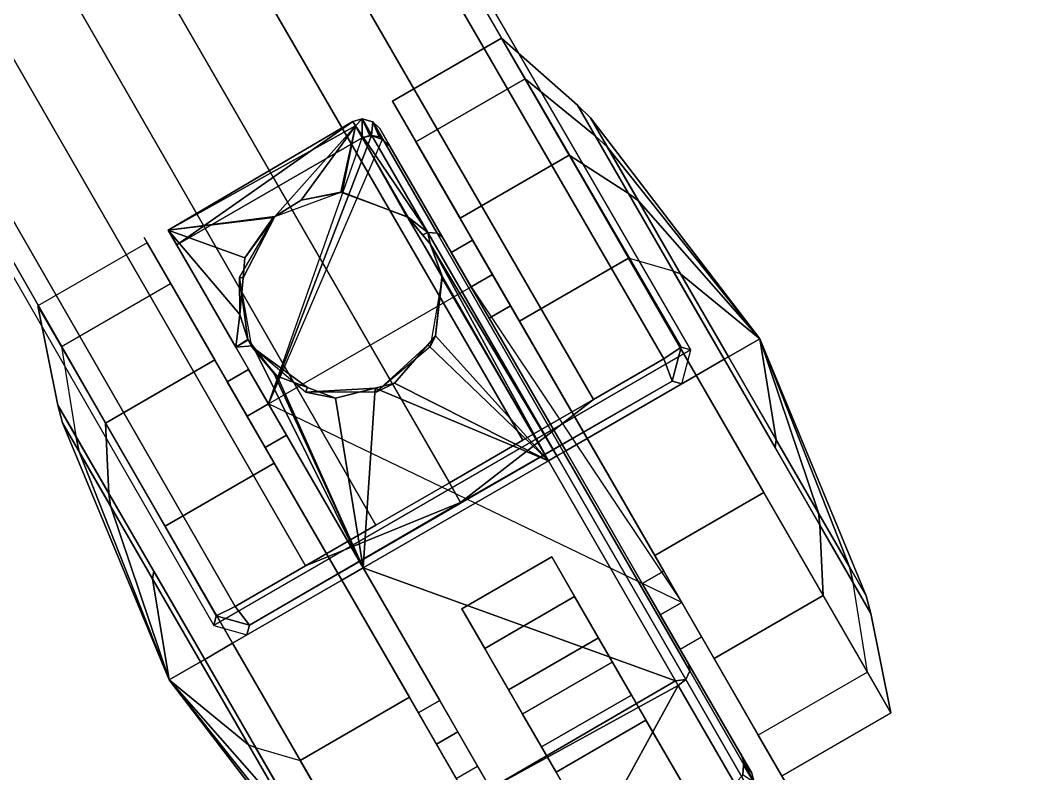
# Model space of a CAD drawing. Header units: inches. Extents: x 2605 to 2965, y 1528 to 1642.
# Drawn here: x 2723.678 to 2726.717, y 1574.193 to 1576.48 of the extents above; entities that cross this region are included whole.
import ezdxf

# ---------------------------------------------------------------- set-up
doc = ezdxf.new("R2010")
doc.units = ezdxf.units.IN
doc.layers.add('table leg', color=7, linetype='Continuous')
doc.layers.add('table top', color=7, linetype='Continuous')

msp = doc.modelspace()

# ---------------------------------------------------------------- linework, layer by layer
at = {"layer": 'table leg'}
for points, invisible_edges in [([(2721.2637, 1583.157, -5.0602), (2722.7175, 1580.5947, -4.4267), (2725.6848, 1575.4871, -4.8835), (2725.7147, 1575.4791, -5.5092)], 1), ([(2724.2661, 1574.6428, -5.5092), (2724.2741, 1574.6727, -4.8835), (2721.3345, 1579.7962, -4.4267), (2719.8424, 1582.3364, -5.0602)], 4), ([(2724.8087, 1576.2339, -6.664), (2724.8087, 1576.2339, -6.664), (2725.1671, 1575.6131, -6.349), (2725.0139, 1575.8785, -5.9531)], 6), ([(2725.1671, 1575.6131, -6.349), (2725.1671, 1575.6131, -6.349), (2724.8087, 1576.2339, -6.664), (2725.052, 1575.8124, -6.7899)], 6), ([(2724.8799, 1576.1104, -7.4724), (2724.8799, 1576.1104, -7.4724), (2725.052, 1575.8124, -6.7899), (2724.8087, 1576.2339, -6.664)], 6), ([(2724.7701, 1576.1507, -6.7144), (2724.7701, 1576.1507, -6.7144), (2725.0474, 1575.6704, -7.2724), (2724.8008, 1576.0974, -7.2724)], 2), ([(2725.0474, 1575.6704, -7.2724), (2725.0474, 1575.6704, -7.2724), (2724.7701, 1576.1507, -6.7144), (2724.987, 1575.7749, -6.7899)], 6), ([(2724.9605, 1575.8209, -6.0122), (2724.9605, 1575.8209, -6.0122), (2724.987, 1575.7749, -6.7899), (2724.7701, 1576.1507, -6.7144)], 6), ([(2724.7169, 1576.1227, -7.2724), (2724.7169, 1576.1227, -7.2724), (2724.4325, 1575.3154, -7.2724), (2724.154, 1575.7977, -7.2724)], 2), ([(2724.8008, 1576.0974, -7.2724), (2724.8008, 1576.0974, -7.2724), (2724.4325, 1575.3154, -7.2724), (2724.7774, 1576.1179, -7.2724)], 6), ([(2724.7399, 1576.1301, -7.2724), (2724.7399, 1576.1301, -7.2724), (2724.7455, 1576.1293, -7.2724), (2724.7169, 1576.1227, -7.2724)], 4), ([(2724.7774, 1576.1179, -7.2724), (2724.7774, 1576.1179, -7.2724), (2724.7455, 1576.1293, -7.2724), (2724.7682, 1576.126, -7.2724)], 2), ([(2725.052, 1575.8124, -6.7899), (2725.052, 1575.8124, -6.7899), (2724.8799, 1576.1104, -7.4724), (2725.1123, 1575.7079, -7.2724)], 6), ([(2725.1943, 1575.5659, -8), (2725.1943, 1575.5659, -8), (2725.1123, 1575.7079, -7.2724), (2724.8799, 1576.1104, -7.4724)], 6), ([(2724.4325, 1575.3154, -7.2724), (2724.4325, 1575.3154, -7.2724), (2724.8008, 1576.0974, -7.2724), (2725.0474, 1575.6704, -7.2724)], 11), ([(2725.0139, 1575.8785, -5.9531), (2725.0139, 1575.8785, -5.9531), (2725.3995, 1575.2104, -6.1724), (2725.3995, 1575.2104, -5.6724)], 6), ([(2725.3995, 1575.2104, -6.1724), (2725.3995, 1575.2104, -6.1724), (2725.0139, 1575.8785, -5.9531), (2725.1671, 1575.6131, -6.349)], 6), ([(2724.1283, 1575.8423, -6.6697), (2724.1283, 1575.8423, -6.6697), (2724.4873, 1575.2206, -6.349), (2724.3329, 1575.4879, -5.955)], 6), ([(2724.4873, 1575.2206, -6.349), (2724.4873, 1575.2206, -6.349), (2724.1283, 1575.8423, -6.6697), (2724.3721, 1575.4199, -6.7899)], 6), ([(2724.154, 1575.7977, -7.2724), (2724.154, 1575.7977, -7.2724), (2724.3721, 1575.4199, -6.7899), (2724.1283, 1575.8423, -6.6697)], 6), ([(2723.7328, 1575.6127, -6.664), (2723.7328, 1575.6127, -6.664), (2724.0549, 1575.8198, -6.8724), (2723.8041, 1575.4893, -7.4724)], 6), ([(2723.7328, 1575.6127, -6.664), (2723.7328, 1575.6127, -6.664), (2724.0641, 1575.804, -6.664), (2724.0549, 1575.8198, -6.8724)], 11), ([(2724.1353, 1575.6806, -7.4724), (2724.1353, 1575.6806, -7.4724), (2723.8041, 1575.4893, -7.4724), (2724.0549, 1575.8198, -6.8724)], 6), ([(2724.0549, 1575.8198, -6.8724), (2724.0549, 1575.8198, -6.8724), (2724.0641, 1575.804, -6.664), (2724.3074, 1575.3825, -6.7899)], 13), ([(2724.3677, 1575.278, -7.2724), (2724.3677, 1575.278, -7.2724), (2724.0549, 1575.8198, -6.8724), (2724.3074, 1575.3825, -6.7899)], 6), ([(2724.0549, 1575.8198, -6.8724), (2724.0549, 1575.8198, -6.8724), (2724.3677, 1575.278, -7.2724), (2724.1353, 1575.6806, -7.4724)], 6), ([(2724.2693, 1575.4486, -5.9531), (2724.2693, 1575.4486, -5.9531), (2724.3074, 1575.3825, -6.7899), (2724.0641, 1575.804, -6.664)], 6), ([(2724.3721, 1575.4199, -6.7899), (2724.3721, 1575.4199, -6.7899), (2724.154, 1575.7977, -7.2724), (2724.4325, 1575.3154, -7.2724)], 2), ([(2724.987, 1575.7749, -6.7899), (2724.987, 1575.7749, -6.7899), (2724.9605, 1575.8209, -6.0122), (2725.1021, 1575.5756, -6.349)], 6), ([(2725.3346, 1575.1729, -5.7324), (2725.3346, 1575.1729, -5.7324), (2725.1021, 1575.5756, -6.349), (2724.9605, 1575.8209, -6.0122)], 6), ([(2725.8157, 1575.4507, -7.7765), (2725.8157, 1575.4507, -7.7765), (2725.5256, 1575.7571, -8), (2725.6611, 1575.7185, -7.722)], 6), ([(2725.5256, 1575.7571, -8), (2725.5256, 1575.7571, -8), (2725.8157, 1575.4507, -7.7765), (2725.936, 1575.0463, -8)], 6), ([(2725.6868, 1574.713, -7.2724), (2725.6868, 1574.713, -7.2724), (2725.0474, 1575.6704, -7.2724), (2725.1123, 1575.7079, -7.2724)], 2), ([(2725.1123, 1575.7079, -7.2724), (2725.1123, 1575.7079, -7.2724), (2725.1943, 1575.5659, -8), (2725.6868, 1574.713, -7.2724)], 6), ([(2724.3677, 1575.278, -7.2724), (2724.3677, 1575.278, -7.2724), (2724.4497, 1575.136, -8), (2724.1353, 1575.6806, -7.4724)], 11), ([(2725.1021, 1575.5756, -6.349), (2725.1021, 1575.5756, -6.349), (2725.3346, 1575.1729, -5.7324), (2725.3346, 1575.1729, -6.1724)], 6), ([(2725.6047, 1574.855, -8), (2725.6047, 1574.855, -8), (2725.6868, 1574.713, -7.2724), (2725.1943, 1575.5659, -8)], 6), ([(2724.1185, 1574.9447, -8), (2724.1185, 1574.9447, -8), (2723.8472, 1575.2184, -7.3244), (2723.8041, 1575.4893, -7.4724)], 6), ([(2724.3329, 1575.4879, -5.955), (2724.3329, 1575.4879, -5.955), (2724.7197, 1574.8179, -6.1724), (2724.7197, 1574.8179, -5.6724)], 6), ([(2724.7197, 1574.8179, -6.1724), (2724.7197, 1574.8179, -6.1724), (2724.3329, 1575.4879, -5.955), (2724.4873, 1575.2206, -6.349)], 6), ([(2724.3074, 1575.3825, -6.7899), (2724.3074, 1575.3825, -6.7899), (2724.2693, 1575.4486, -5.9531), (2724.4225, 1575.1832, -6.349)], 6), ([(2724.6549, 1574.7806, -5.6724), (2724.6549, 1574.7806, -5.6724), (2724.4225, 1575.1832, -6.349), (2724.2693, 1575.4486, -5.9531)], 6), ([(2725.9703, 1575.1829, -7.722), (2725.9703, 1575.1829, -7.722), (2725.936, 1575.0463, -8), (2725.8157, 1575.4507, -7.7765)], 6), ([(2724.4325, 1575.3154, -7.2724), (2724.4325, 1575.3154, -7.2724), (2725.0194, 1574.6938, -7.2724), (2724.3675, 1575.2779, -7.2724)], 6), ([(2725.6218, 1574.6755, -7.2724), (2725.6218, 1574.6755, -7.2724), (2724.4325, 1575.3154, -7.2724), (2725.6868, 1574.713, -7.2724)], 6), ([(2725.0194, 1574.6938, -7.2724), (2725.0194, 1574.6938, -7.2724), (2724.4325, 1575.3154, -7.2724), (2725.2922, 1574.8513, -7.2724)], 6), ([(2725.0194, 1574.6938, -7.2724), (2725.0194, 1574.6938, -7.2724), (2724.942, 1574.283, -7.2724), (2724.3675, 1575.2779, -7.2724)], 11), ([(2724.9422, 1574.2831, -7.2724), (2724.9422, 1574.2831, -7.2724), (2724.8601, 1574.4251, -8), (2724.3677, 1575.278, -7.2724)], 6), ([(2724.4497, 1575.136, -8), (2724.4497, 1575.136, -8), (2724.3677, 1575.278, -7.2724), (2724.8601, 1574.4251, -8)], 6), ([(2724.1185, 1574.9447, -8), (2724.1185, 1574.9447, -8), (2724.0841, 1574.8081, -7.722), (2723.8472, 1575.2184, -7.3244)], 11), ([(2725.3995, 1575.2104, -5.6724), (2725.3995, 1575.2104, -5.6724), (2725.632, 1574.8078, -6.349), (2725.7852, 1574.5424, -5.9531)], 6), ([(2725.632, 1574.8078, -6.349), (2725.632, 1574.8078, -6.349), (2725.3995, 1575.2104, -5.6724), (2725.3995, 1575.2104, -6.1724)], 6), ([(2724.4225, 1575.1832, -6.349), (2724.4225, 1575.1832, -6.349), (2724.6549, 1574.7806, -5.6724), (2724.6549, 1574.7806, -6.1724)], 6), ([(2725.7087, 1574.525, -6.0122), (2725.7087, 1574.525, -6.0122), (2725.3346, 1575.1729, -6.1724), (2725.3346, 1575.1729, -5.7324)], 6), ([(2725.3346, 1575.1729, -6.1724), (2725.3346, 1575.1729, -6.1724), (2725.7087, 1574.525, -6.0122), (2725.567, 1574.7703, -6.349)], 6), ([(2725.936, 1575.0463, -8), (2725.936, 1575.0463, -8), (2725.9703, 1575.1829, -7.722), (2726.2072, 1574.7726, -7.3244)], 11), ([(2725.936, 1575.0463, -8), (2725.936, 1575.0463, -8), (2726.2072, 1574.7726, -7.3244), (2726.2504, 1574.5017, -7.4724)], 6), ([(2724.0841, 1574.8081, -7.722), (2724.0841, 1574.8081, -7.722), (2724.1185, 1574.9447, -8), (2724.2388, 1574.5403, -7.7765)], 6), ([(2724.5289, 1574.2339, -8), (2724.5289, 1574.2339, -8), (2724.2388, 1574.5403, -7.7765), (2724.1185, 1574.9447, -8)], 6), ([(2725.6868, 1574.713, -7.2724), (2725.6868, 1574.713, -7.2724), (2725.6047, 1574.855, -8), (2725.9192, 1574.3104, -7.4724)], 11), ([(2725.2922, 1574.8513, -7.2724), (2725.2922, 1574.8513, -7.2724), (2725.4766, 1574.5319, -7.4951), (2725.3617, 1574.731, -7.6621)], 6), ([(2725.4766, 1574.5319, -7.4951), (2725.4766, 1574.5319, -7.4951), (2725.2922, 1574.8513, -7.2724), (2725.4342, 1574.6054, -7.2724)], 2), ([(2725.2922, 1574.8513, -7.2724), (2725.2922, 1574.8513, -7.2724), (2725.8683, 1574.2484, -7.2724), (2725.4342, 1574.6054, -7.2724)], 6), ([(2725.8683, 1574.2484, -7.2724), (2725.8683, 1574.2484, -7.2724), (2725.2922, 1574.8513, -7.2724), (2725.6218, 1574.6755, -7.2724)], 6), ([(2724.7197, 1574.8179, -5.6724), (2724.7197, 1574.8179, -5.6724), (2724.9522, 1574.4153, -6.349), (2725.1065, 1574.148, -5.955)], 6), ([(2724.9522, 1574.4153, -6.349), (2724.9522, 1574.4153, -6.349), (2724.7197, 1574.8179, -5.6724), (2724.7197, 1574.8179, -6.1724)], 6), ([(2725.7471, 1574.6085, -6.7899), (2725.7471, 1574.6085, -6.7899), (2725.7852, 1574.5424, -5.9531), (2725.632, 1574.8078, -6.349)], 6), ([(2725.0406, 1574.1125, -5.9531), (2725.0406, 1574.1125, -5.9531), (2724.6549, 1574.7806, -6.1724), (2724.6549, 1574.7806, -5.6724)], 6), ([(2724.6549, 1574.7806, -6.1724), (2724.6549, 1574.7806, -6.1724), (2725.0406, 1574.1125, -5.9531), (2724.8874, 1574.3779, -6.349)], 6), ([(2725.8991, 1574.1952, -6.7144), (2725.8991, 1574.1952, -6.7144), (2725.567, 1574.7703, -6.349), (2725.7087, 1574.525, -6.0122)], 6), ([(2725.567, 1574.7703, -6.349), (2725.567, 1574.7703, -6.349), (2725.8991, 1574.1952, -6.7144), (2725.6821, 1574.571, -6.7899)], 6), ([(2725.3617, 1574.731, -7.6621), (2725.3617, 1574.731, -7.6621), (2725.5783, 1574.3558, -7.6195), (2725.5343, 1574.432, -7.8901)], 6), ([(2725.5783, 1574.3558, -7.6195), (2725.5783, 1574.3558, -7.6195), (2725.3617, 1574.731, -7.6621), (2725.4766, 1574.5319, -7.4951)], 6), ([(2725.6821, 1574.571, -6.7899), (2725.6821, 1574.571, -6.7899), (2725.6218, 1574.6755, -7.2724), (2725.6868, 1574.713, -7.2724)], 9), ([(2725.7471, 1574.6085, -6.7899), (2725.7471, 1574.6085, -6.7899), (2725.6821, 1574.571, -6.7899), (2725.6868, 1574.713, -7.2724)], 6), ([(2725.6868, 1574.713, -7.2724), (2725.6868, 1574.713, -7.2724), (2725.9995, 1574.1712, -6.8724), (2725.7471, 1574.6085, -6.7899)], 6), ([(2725.9995, 1574.1712, -6.8724), (2725.9995, 1574.1712, -6.8724), (2725.6868, 1574.713, -7.2724), (2725.9192, 1574.3104, -7.4724)], 6), ([(2724.942, 1574.283, -7.2724), (2724.942, 1574.283, -7.2724), (2725.0194, 1574.6938, -7.2724), (2725.0069, 1574.3205, -7.2724)], 6), ([(2725.1614, 1574.4479, -7.2724), (2725.1614, 1574.4479, -7.2724), (2725.0069, 1574.3205, -7.2724), (2725.0194, 1574.6938, -7.2724)], 6), ([(2725.0889, 1574.5735, -7.6621), (2725.0889, 1574.5735, -7.6621), (2725.1614, 1574.4479, -7.2724), (2725.0194, 1574.6938, -7.2724)], 2), ([(2725.6821, 1574.571, -6.7899), (2725.6821, 1574.571, -6.7899), (2725.8683, 1574.2484, -7.2724), (2725.6218, 1574.6755, -7.2724)], 2), ([(2725.4766, 1574.5319, -7.4951), (2725.4766, 1574.5319, -7.4951), (2725.4342, 1574.6054, -7.2724), (2725.1614, 1574.4479, -7.2724)], 9), ([(2725.4342, 1574.6054, -7.2724), (2725.4342, 1574.6054, -7.2724), (2725.8758, 1574.2296, -7.2724), (2725.1614, 1574.4479, -7.2724)], 6), ([(2725.8758, 1574.2296, -7.2724), (2725.8758, 1574.2296, -7.2724), (2725.4342, 1574.6054, -7.2724), (2725.8683, 1574.2484, -7.2724)], 6), ([(2725.9995, 1574.1712, -6.8724), (2725.9995, 1574.1712, -6.8724), (2725.9904, 1574.187, -6.664), (2725.7471, 1574.6085, -6.7899)], 13), ([(2725.7852, 1574.5424, -5.9531), (2725.7852, 1574.5424, -5.9531), (2725.7471, 1574.6085, -6.7899), (2725.9904, 1574.187, -6.664)], 6), ([(2725.1614, 1574.4479, -7.2724), (2725.1614, 1574.4479, -7.2724), (2725.0889, 1574.5735, -7.6621), (2725.2038, 1574.3744, -7.4951)], 6), ([(2725.2615, 1574.2745, -7.8901), (2725.2615, 1574.2745, -7.8901), (2725.2038, 1574.3744, -7.4951), (2725.0889, 1574.5735, -7.6621)], 6), ([(2725.8683, 1574.2484, -7.2724), (2725.8683, 1574.2484, -7.2724), (2725.6821, 1574.571, -6.7899), (2725.8991, 1574.1952, -6.7144)], 6), ([(2724.2388, 1574.5403, -7.7765), (2724.2388, 1574.5403, -7.7765), (2724.5289, 1574.2339, -8), (2724.3934, 1574.2725, -7.722)], 6), ([(2725.2038, 1574.3744, -7.4951), (2725.2038, 1574.3744, -7.4951), (2725.4766, 1574.5319, -7.4951), (2725.1614, 1574.4479, -7.2724)], 6), ([(2725.9192, 1574.3104, -7.4724), (2725.9192, 1574.3104, -7.4724), (2726.2504, 1574.5017, -7.4724), (2725.9995, 1574.1712, -6.8724)], 6), ([(2726.3217, 1574.3783, -6.664), (2726.3217, 1574.3783, -6.664), (2725.9995, 1574.1712, -6.8724), (2726.2504, 1574.5017, -7.4724)], 6), ([(2725.1614, 1574.4479, -7.2724), (2725.1614, 1574.4479, -7.2724), (2725.2854, 1573.8381, -7.2724), (2725.0069, 1574.3205, -7.2724)], 11), ([(2725.8748, 1574.2188, -7.2724), (2725.8748, 1574.2188, -7.2724), (2725.1614, 1574.4479, -7.2724), (2725.8758, 1574.2296, -7.2724)], 6), ([(2725.8681, 1574.1853, -7.2724), (2725.8681, 1574.1853, -7.2724), (2725.8483, 1574.1631, -7.2724), (2725.1614, 1574.4479, -7.2724)], 13), ([(2725.2854, 1573.8381, -7.2724), (2725.2854, 1573.8381, -7.2724), (2725.1614, 1574.4479, -7.2724), (2725.8483, 1574.1631, -7.2724)], 6), ([(2725.5343, 1574.432, -7.8901), (2725.5343, 1574.432, -7.8901), (2725.6968, 1574.1506, -7.5935), (2725.7408, 1574.0744, -7.8647)], 6), ([(2725.6968, 1574.1506, -7.5935), (2725.6968, 1574.1506, -7.5935), (2725.5343, 1574.432, -7.8901), (2725.5783, 1574.3558, -7.6195)], 6), ([(2724.8601, 1574.4251, -8), (2724.8601, 1574.4251, -8), (2724.9422, 1574.2831, -7.2724), (2725.1746, 1573.8806, -7.4724)], 6), ([(2725.0673, 1574.216, -6.7899), (2725.0673, 1574.216, -6.7899), (2725.1065, 1574.148, -5.955), (2724.9522, 1574.4153, -6.349)], 6), ([(2725.2458, 1573.7571, -6.664), (2725.2458, 1573.7571, -6.664), (2724.8874, 1574.3779, -6.349), (2725.0406, 1574.1125, -5.9531)], 6), ([(2724.8874, 1574.3779, -6.349), (2724.8874, 1574.3779, -6.349), (2725.2458, 1573.7571, -6.664), (2725.0025, 1574.1786, -6.7899)], 6), ([(2725.2038, 1574.3744, -7.4951), (2725.2038, 1574.3744, -7.4951), (2725.2615, 1574.2745, -7.8901), (2725.3055, 1574.1983, -7.6195)], 6), ([(2726.3217, 1574.3783, -6.664), (2726.3217, 1574.3783, -6.664), (2725.9904, 1574.187, -6.664), (2725.9995, 1574.1712, -6.8724)], 11), ([(2725.0023, 1574.1785, -6.7899), (2725.0023, 1574.1785, -6.7899), (2724.942, 1574.283, -7.2724), (2725.0069, 1574.3205, -7.2724)], 9), ([(2725.0673, 1574.216, -6.7899), (2725.0673, 1574.216, -6.7899), (2725.0023, 1574.1785, -6.7899), (2725.0069, 1574.3205, -7.2724)], 6), ([(2725.3111, 1573.7936, -6.6697), (2725.3111, 1573.7936, -6.6697), (2725.0069, 1574.3205, -7.2724), (2725.2854, 1573.8381, -7.2724)], 2), ([(2725.0069, 1574.3205, -7.2724), (2725.0069, 1574.3205, -7.2724), (2725.3111, 1573.7936, -6.6697), (2725.0673, 1574.216, -6.7899)], 6), ([(2725.0025, 1574.1786, -6.7899), (2725.0025, 1574.1786, -6.7899), (2725.1746, 1573.8806, -7.4724), (2724.9422, 1574.2831, -7.2724)], 6), ([(2725.468, 1573.9169, -7.8647), (2725.468, 1573.9169, -7.8647), (2725.3055, 1574.1983, -7.6195), (2725.2615, 1574.2745, -7.8901)], 6), ([(2725.8722, 1574.1899, -7.2724), (2725.8722, 1574.1899, -7.2724), (2725.8681, 1574.1853, -7.2724), (2725.8748, 1574.2188, -7.2724)], 4), ([(2725.1065, 1574.148, -5.955), (2725.1065, 1574.148, -5.955), (2725.0673, 1574.216, -6.7899), (2725.3111, 1573.7936, -6.6697)], 6), ([(2725.3055, 1574.1983, -7.6195), (2725.3055, 1574.1983, -7.6195), (2725.468, 1573.9169, -7.8647), (2725.424, 1573.9931, -7.5935)], 6)]:
    msp.add_3dface(points, dxfattribs=dict(at, invisible_edges=invisible_edges))
for points in [[(2722.7175, 1580.5947, -4.4267), (2722.6712, 1580.5635, -4.3569), (2725.6321, 1575.4518, -4.8121), (2725.6848, 1575.4871, -4.8835)], [(2722.4606, 1580.4419, -4.3176), (2725.4188, 1575.3287, -4.7783), (2725.6321, 1575.4518, -4.8121), (2722.6712, 1580.5635, -4.3569)], [(2722.244, 1580.3169, -4.2809), (2725.2048, 1575.2051, -4.7539), (2725.4188, 1575.3287, -4.7783), (2722.4606, 1580.4419, -4.3176)], [(2724.9816, 1575.0762, -4.7316), (2725.2048, 1575.2051, -4.7539), (2722.244, 1580.3169, -4.2809), (2722.0269, 1580.1916, -4.2598)], [(2722.0289, 1580.1927, -4.2598), (2721.8119, 1580.0674, -4.2809), (2724.7584, 1574.9474, -4.7539), (2724.9816, 1575.0762, -4.7316)], [(2721.5952, 1579.9423, -4.3176), (2724.5443, 1574.8238, -4.7783), (2724.7584, 1574.9474, -4.7539), (2721.8119, 1580.0674, -4.2809)], [(2721.3847, 1579.8208, -4.3569), (2724.3311, 1574.7007, -4.8121), (2724.5443, 1574.8238, -4.7783), (2721.5952, 1579.9423, -4.3176)], [(2724.2741, 1574.6727, -4.8835), (2724.3311, 1574.7007, -4.8121), (2721.3847, 1579.8208, -4.3569), (2721.3345, 1579.7962, -4.4267)], [(2725.1399, 1576.4251, -6.664), (2725.2112, 1576.3017, -7.4724), (2724.8799, 1576.1104, -7.4724), (2724.8087, 1576.2339, -6.664)], [(2725.3451, 1576.0697, -5.9531), (2725.1399, 1576.4251, -6.664), (2724.8087, 1576.2339, -6.664), (2725.0139, 1575.8785, -5.9531)], [(2725.3451, 1576.0697, -5.9531), (2725.5251, 1575.9541, -6.1797), (2725.3705, 1576.2219, -6.7154), (2725.1399, 1576.4251, -6.664)], [(2725.1399, 1576.4251, -6.664), (2725.3705, 1576.2219, -6.7154), (2725.4242, 1576.1289, -7.3244), (2725.2112, 1576.3017, -7.4724)], [(2725.2112, 1576.3017, -7.4724), (2725.5256, 1575.7571, -8), (2725.1943, 1575.5659, -8), (2724.8799, 1576.1104, -7.4724)], [(2725.2112, 1576.3017, -7.4724), (2725.4242, 1576.1289, -7.3244), (2725.6611, 1575.7185, -7.722), (2725.5256, 1575.7571, -8)], [(2725.4604, 1576.0956, -7.2974), (2725.4242, 1576.1289, -7.3244), (2725.3705, 1576.2219, -6.7154), (2725.4099, 1576.183, -6.7248)], [(2725.4099, 1576.183, -6.7248), (2725.3705, 1576.2219, -6.7154), (2725.5251, 1575.9541, -6.1797), (2725.5553, 1575.9313, -6.2212)], [(2724.1283, 1575.8423, -6.6697), (2724.1283, 1575.8423, -6.6697), (2724.6884, 1576.1722, -6.7061), (2724.154, 1575.7977, -7.2724)], [(2724.6884, 1576.1722, -6.7061), (2724.6884, 1576.1722, -6.7061), (2724.1283, 1575.8423, -6.6697), (2724.6962, 1576.1587, -6.6746)], [(2724.7169, 1576.1227, -7.2724), (2724.7169, 1576.1227, -7.2724), (2724.154, 1575.7977, -7.2724), (2724.6884, 1576.1722, -6.7061)], [(2724.6884, 1576.1722, -6.7061), (2724.6884, 1576.1722, -6.7061), (2724.7168, 1576.1802, -6.7071), (2724.7169, 1576.1227, -7.2724)], [(2724.7168, 1576.1802, -6.7071), (2724.7168, 1576.1802, -6.7071), (2724.6884, 1576.1722, -6.7061), (2724.6962, 1576.1587, -6.6746)], [(2724.6962, 1576.1587, -6.6746), (2724.6962, 1576.1587, -6.6746), (2724.916, 1575.8352, -5.9725), (2724.7168, 1576.1802, -6.7071)], [(2724.7168, 1576.1802, -6.7071), (2724.7168, 1576.1802, -6.7071), (2724.7455, 1576.1293, -7.2724), (2724.7399, 1576.1301, -7.2724)], [(2724.7455, 1576.1293, -7.2724), (2724.7455, 1576.1293, -7.2724), (2724.7168, 1576.1802, -6.7071), (2724.7496, 1576.1716, -6.7105)], [(2724.7496, 1576.1716, -6.7105), (2724.7168, 1576.1802, -6.7071), (2724.916, 1575.8352, -5.9725), (2724.9448, 1575.8335, -5.9906)], [(2724.7399, 1576.1301, -7.2724), (2724.7399, 1576.1301, -7.2724), (2724.7169, 1576.1227, -7.2724), (2724.7168, 1576.1802, -6.7071)], [(2724.7496, 1576.1716, -6.7105), (2724.7496, 1576.1716, -6.7105), (2724.7682, 1576.126, -7.2724), (2724.7455, 1576.1293, -7.2724)], [(2724.7682, 1576.126, -7.2724), (2724.7682, 1576.126, -7.2724), (2724.7496, 1576.1716, -6.7105), (2724.7774, 1576.1179, -7.2724)], [(2724.7774, 1576.1179, -7.2724), (2724.7496, 1576.1716, -6.7105), (2724.7701, 1576.1507, -6.7144), (2724.8008, 1576.0974, -7.2724)], [(2724.9605, 1575.8209, -6.0122), (2724.7701, 1576.1507, -6.7144), (2724.7496, 1576.1716, -6.7105), (2724.9448, 1575.8335, -5.9906)], [(2725.9235, 1575.5129, -6.8724), (2725.9235, 1575.5129, -6.8724), (2725.4099, 1576.183, -6.7248), (2725.5553, 1575.9313, -6.2212)], [(2725.9235, 1575.5129, -6.8724), (2725.9235, 1575.5129, -6.8724), (2725.4604, 1576.0956, -7.2974), (2725.4099, 1576.183, -6.7248)], [(2724.4517, 1575.8836, -6.3041), (2724.4517, 1575.8836, -6.3041), (2724.6962, 1576.1587, -6.6746), (2724.1283, 1575.8423, -6.6697)], [(2724.6962, 1576.1587, -6.6746), (2724.6962, 1576.1587, -6.6746), (2724.4517, 1575.8836, -6.3041), (2724.5319, 1575.9334, -6.3097)], [(2724.5319, 1575.9334, -6.3097), (2724.5319, 1575.9334, -6.3097), (2724.6523, 1575.9566, -6.2402), (2724.6962, 1576.1587, -6.6746)], [(2724.6564, 1575.9574, -6.2378), (2724.6564, 1575.9574, -6.2378), (2724.6962, 1576.1587, -6.6746), (2724.6523, 1575.9566, -6.2402)], [(2724.6962, 1576.1587, -6.6746), (2724.6962, 1576.1587, -6.6746), (2724.6564, 1575.9574, -6.2378), (2724.8525, 1575.8831, -6.0322)], [(2724.916, 1575.8352, -5.9725), (2724.916, 1575.8352, -5.9725), (2724.6962, 1576.1587, -6.6746), (2724.8561, 1575.8818, -6.0284)], [(2724.8525, 1575.8831, -6.0322), (2724.8525, 1575.8831, -6.0322), (2724.8561, 1575.8818, -6.0284), (2724.6962, 1576.1587, -6.6746)], [(2724.7455, 1576.1293, -7.2724), (2724.7455, 1576.1293, -7.2724), (2724.7774, 1576.1179, -7.2724), (2724.4325, 1575.3154, -7.2724)], [(2724.7455, 1576.1293, -7.2724), (2724.4325, 1575.3154, -7.2724), (2724.7169, 1576.1227, -7.2724), (2724.7455, 1576.1293, -7.2724)], [(2725.6831, 1575.7099, -7.6711), (2725.6611, 1575.7185, -7.722), (2725.4242, 1576.1289, -7.3244), (2725.4604, 1576.0956, -7.2974)], [(2725.6831, 1575.7099, -7.6711), (2725.6831, 1575.7099, -7.6711), (2725.4604, 1576.0956, -7.2974), (2725.9235, 1575.5129, -6.8724)], [(2725.7308, 1575.4017, -5.6724), (2725.3451, 1576.0697, -5.9531), (2725.0139, 1575.8785, -5.9531), (2725.3995, 1575.2104, -5.6724)], [(2725.7308, 1575.4017, -5.6724), (2725.8157, 1575.4507, -5.9682), (2725.5251, 1575.9541, -6.1797), (2725.3451, 1576.0697, -5.9531)], [(2724.6521, 1575.9575, -5.4724), (2724.6521, 1575.9575, -5.4724), (2724.5319, 1575.9334, -6.3097), (2724.4513, 1575.8844, -5.4724)], [(2724.5319, 1575.9334, -6.3097), (2724.5319, 1575.9334, -6.3097), (2724.6521, 1575.9575, -5.4724), (2724.6523, 1575.9566, -6.2402)], [(2724.6523, 1575.9566, -6.2402), (2724.6523, 1575.9566, -6.2402), (2724.6521, 1575.9575, -5.4724), (2724.6564, 1575.9574, -6.2378)], [(2724.6564, 1575.9574, -6.2378), (2724.6521, 1575.9575, -5.4724), (2724.853, 1575.8844, -5.4724), (2724.8525, 1575.8831, -6.0322)], [(2725.5553, 1575.9313, -6.2212), (2725.5251, 1575.9541, -6.1797), (2725.8157, 1575.4507, -5.9682), (2725.8285, 1575.4581, -6.0224)], [(2724.4517, 1575.8836, -6.3041), (2724.4517, 1575.8836, -6.3041), (2724.4513, 1575.8844, -5.4724), (2724.5319, 1575.9334, -6.3097)], [(2725.5553, 1575.9313, -6.2212), (2725.5553, 1575.9313, -6.2212), (2725.8285, 1575.4581, -6.0224), (2725.9235, 1575.5129, -6.8724)], [(2724.1283, 1575.8423, -6.6697), (2724.1283, 1575.8423, -6.6697), (2724.447, 1575.8807, -6.3038), (2724.4517, 1575.8836, -6.3041)], [(2724.447, 1575.8807, -6.3038), (2724.447, 1575.8807, -6.3038), (2724.1283, 1575.8423, -6.6697), (2724.3611, 1575.7588, -6.2002)], [(2724.4513, 1575.8844, -5.4724), (2724.4513, 1575.8844, -5.4724), (2724.3555, 1575.698, -6.1396), (2724.3444, 1575.6992, -5.4724)], [(2724.3555, 1575.698, -6.1396), (2724.3555, 1575.698, -6.1396), (2724.4513, 1575.8844, -5.4724), (2724.3611, 1575.7588, -6.2002)], [(2724.4513, 1575.8844, -5.4724), (2724.4513, 1575.8844, -5.4724), (2724.4517, 1575.8836, -6.3041), (2724.3611, 1575.7588, -6.2002)], [(2724.447, 1575.8807, -6.3038), (2724.447, 1575.8807, -6.3038), (2724.3611, 1575.7588, -6.2002), (2724.4517, 1575.8836, -6.3041)], [(2724.853, 1575.8844, -5.4724), (2724.853, 1575.8844, -5.4724), (2724.8561, 1575.8818, -6.0284), (2724.8525, 1575.8831, -6.0322)], [(2724.9599, 1575.6992, -5.4724), (2724.9599, 1575.6992, -5.4724), (2724.9592, 1575.7032, -5.8617), (2724.853, 1575.8844, -5.4724)], [(2724.9228, 1575.8012, -5.939), (2724.9228, 1575.8012, -5.939), (2724.853, 1575.8844, -5.4724), (2724.9592, 1575.7032, -5.8617)], [(2724.853, 1575.8844, -5.4724), (2724.853, 1575.8844, -5.4724), (2724.9228, 1575.8012, -5.939), (2724.9, 1575.8288, -5.9696)], [(2724.8561, 1575.8818, -6.0284), (2724.8561, 1575.8818, -6.0284), (2724.853, 1575.8844, -5.4724), (2724.9, 1575.8288, -5.9696)], [(2724.8561, 1575.8818, -6.0284), (2724.8561, 1575.8818, -6.0284), (2724.9, 1575.8288, -5.9696), (2724.916, 1575.8352, -5.9725)], [(2724.3329, 1575.4879, -5.955), (2724.3329, 1575.4879, -5.955), (2724.3451, 1575.5868, -6.0284), (2724.1283, 1575.8423, -6.6697)], [(2724.1283, 1575.8423, -6.6697), (2724.3451, 1575.5868, -6.0284), (2724.3555, 1575.698, -6.1396), (2724.3611, 1575.7588, -6.2002)], [(2724.9228, 1575.8012, -5.939), (2724.9228, 1575.8012, -5.939), (2724.916, 1575.8352, -5.9725), (2724.9, 1575.8288, -5.9696)], [(2724.9448, 1575.8335, -5.9906), (2724.916, 1575.8352, -5.9725), (2725.3074, 1575.1573, -5.6796), (2725.3283, 1575.1693, -5.7037)], [(2724.916, 1575.8352, -5.9725), (2724.916, 1575.8352, -5.9725), (2724.9228, 1575.8012, -5.939), (2725.3074, 1575.1573, -5.6796)], [(2725.3346, 1575.1729, -5.7324), (2724.9605, 1575.8209, -6.0122), (2724.9448, 1575.8335, -5.9906), (2725.3283, 1575.1693, -5.7037)], [(2723.7328, 1575.6127, -6.664), (2723.938, 1575.2573, -5.9531), (2724.2693, 1575.4486, -5.9531), (2724.0641, 1575.804, -6.664)], [(2724.9228, 1575.8012, -5.939), (2724.9228, 1575.8012, -5.939), (2725.2826, 1575.1429, -5.6724), (2725.3074, 1575.1573, -5.6796)], [(2725.2826, 1575.1429, -5.6724), (2725.2826, 1575.1429, -5.6724), (2724.9228, 1575.8012, -5.939), (2724.9592, 1575.7032, -5.8617)], [(2725.052, 1575.8124, -6.7899), (2725.1123, 1575.7079, -7.2724), (2725.0474, 1575.6704, -7.2724), (2724.987, 1575.7749, -6.7899)], [(2725.1671, 1575.6131, -6.349), (2725.052, 1575.8124, -6.7899), (2724.987, 1575.7749, -6.7899), (2725.1021, 1575.5756, -6.349)], [(2725.5256, 1575.7571, -8), (2725.936, 1575.0463, -8), (2725.6047, 1574.855, -8), (2725.1943, 1575.5659, -8)], [(2725.8285, 1575.4581, -7.7224), (2725.8157, 1575.4507, -7.7765), (2725.6611, 1575.7185, -7.722), (2725.6831, 1575.7099, -7.6711)], [(2725.9235, 1575.5129, -6.8724), (2725.9235, 1575.5129, -6.8724), (2725.8285, 1575.4581, -7.7224), (2725.6831, 1575.7099, -7.6711)], [(2724.1185, 1574.9447, -8), (2723.8041, 1575.4893, -7.4724), (2724.1353, 1575.6806, -7.4724), (2724.4497, 1575.136, -8)], [(2724.3451, 1575.5868, -6.0284), (2724.3451, 1575.5868, -6.0284), (2724.3702, 1575.5103, -5.9556), (2724.3444, 1575.6992, -5.4724)], [(2724.3444, 1575.6992, -5.4724), (2724.3702, 1575.5103, -5.9556), (2724.3707, 1575.5096, -5.955), (2724.3815, 1575.4887, -5.4724)], [(2724.3451, 1575.5868, -6.0284), (2724.3451, 1575.5868, -6.0284), (2724.3444, 1575.6992, -5.4724), (2724.3555, 1575.698, -6.1396)], [(2724.9228, 1575.4887, -5.4724), (2724.9228, 1575.4887, -5.4724), (2724.9393, 1575.5216, -5.7813), (2724.9599, 1575.6992, -5.4724)], [(2724.9588, 1575.6993, -5.86), (2724.9588, 1575.6993, -5.86), (2724.9599, 1575.6992, -5.4724), (2724.9393, 1575.5216, -5.7813)], [(2724.9393, 1575.5216, -5.7813), (2724.9393, 1575.5216, -5.7813), (2725.2826, 1575.1429, -5.6724), (2724.9588, 1575.6993, -5.86)], [(2724.9599, 1575.6992, -5.4724), (2724.9599, 1575.6992, -5.4724), (2724.9588, 1575.6993, -5.86), (2724.9592, 1575.7032, -5.8617)], [(2724.9592, 1575.7032, -5.8617), (2724.9592, 1575.7032, -5.8617), (2724.9588, 1575.6993, -5.86), (2725.2826, 1575.1429, -5.6724)], [(2725.6868, 1574.713, -7.2724), (2725.6868, 1574.713, -7.2724), (2724.4325, 1575.3154, -7.2724), (2725.0474, 1575.6704, -7.2724)], [(2723.8041, 1575.4893, -7.4724), (2723.8472, 1575.2184, -7.3244), (2723.7935, 1575.3114, -6.7154), (2723.7328, 1575.6127, -6.664)], [(2723.7328, 1575.6127, -6.664), (2723.7935, 1575.3114, -6.7154), (2723.9482, 1575.0436, -6.1797), (2723.938, 1575.2573, -5.9531)], [(2724.3451, 1575.5868, -6.0284), (2724.3451, 1575.5868, -6.0284), (2724.3329, 1575.4879, -5.955), (2724.3702, 1575.5103, -5.9556)], [(2725.3995, 1575.2104, -6.1724), (2725.1671, 1575.6131, -6.349), (2725.1021, 1575.5756, -6.349), (2725.3346, 1575.1729, -6.1724)], [(2724.3707, 1575.5096, -5.955), (2724.3707, 1575.5096, -5.955), (2724.3702, 1575.5103, -5.9556), (2724.3329, 1575.4879, -5.955)], [(2724.3707, 1575.5096, -5.955), (2724.3707, 1575.5096, -5.955), (2724.3329, 1575.4879, -5.955), (2724.3848, 1575.4911, -5.938)], [(2724.3815, 1575.4887, -5.4724), (2724.3707, 1575.5096, -5.955), (2724.3848, 1575.4911, -5.938), (2724.4482, 1575.4082, -5.8617)], [(2724.9159, 1575.4946, -5.7764), (2724.9159, 1575.4946, -5.7764), (2724.759, 1575.3513, -5.4724), (2724.8152, 1575.3784, -5.755)], [(2724.759, 1575.3513, -5.4724), (2724.759, 1575.3513, -5.4724), (2724.9159, 1575.4946, -5.7764), (2724.9228, 1575.4887, -5.4724)], [(2724.9159, 1575.4946, -5.7764), (2724.9159, 1575.4946, -5.7764), (2724.8152, 1575.3784, -5.755), (2725.2826, 1575.1429, -5.6724)], [(2724.9393, 1575.5216, -5.7813), (2724.9393, 1575.5216, -5.7813), (2724.9228, 1575.4887, -5.4724), (2724.9159, 1575.4946, -5.7764)], [(2725.2826, 1575.1429, -5.6724), (2725.2826, 1575.1429, -5.6724), (2724.9393, 1575.5216, -5.7813), (2724.9159, 1575.4946, -5.7764)], [(2725.9235, 1575.5129, -6.8724), (2725.9235, 1575.5129, -6.8724), (2725.9738, 1575.2063, -7.6711), (2725.8285, 1575.4581, -7.7224)], [(2725.9235, 1575.5129, -6.8724), (2725.9235, 1575.5129, -6.8724), (2725.8285, 1575.4581, -6.0224), (2726.1016, 1574.9849, -6.2212)], [(2725.9235, 1575.5129, -6.8724), (2725.9235, 1575.5129, -6.8724), (2726.1965, 1574.8206, -7.2974), (2725.9738, 1575.2063, -7.6711)], [(2725.9235, 1575.5129, -6.8724), (2725.9235, 1575.5129, -6.8724), (2726.247, 1574.7331, -6.7248), (2726.1965, 1574.8206, -7.2974)], [(2726.1016, 1574.9849, -6.2212), (2726.1016, 1574.9849, -6.2212), (2726.247, 1574.7331, -6.7248), (2725.9235, 1575.5129, -6.8724)], [(2724.2661, 1574.6428, -5.5092), (2724.3666, 1574.6142, -5.512), (2725.6874, 1575.3767, -5.512), (2725.7147, 1575.4791, -5.5092)], [(2724.7197, 1574.8179, -5.6724), (2724.7197, 1574.8179, -5.6724), (2724.3848, 1575.4911, -5.938), (2724.3329, 1575.4879, -5.955)], [(2724.4482, 1575.4082, -5.8617), (2724.4482, 1575.4082, -5.8617), (2724.4587, 1575.3996, -5.8537), (2724.3815, 1575.4887, -5.4724)], [(2724.5504, 1575.3651, -5.8135), (2724.5504, 1575.3651, -5.8135), (2724.3815, 1575.4887, -5.4724), (2724.4587, 1575.3996, -5.8537)], [(2724.3815, 1575.4887, -5.4724), (2724.3815, 1575.4887, -5.4724), (2724.5504, 1575.3651, -5.8135), (2724.5453, 1575.3513, -5.4724)], [(2724.3848, 1575.4911, -5.938), (2724.3848, 1575.4911, -5.938), (2724.7197, 1574.8179, -5.6724), (2724.4482, 1575.4082, -5.8617)], [(2725.6574, 1575.3848, -4.8835), (2725.6574, 1575.3848, -4.8835), (2725.6848, 1575.4871, -4.8835), (2725.6321, 1575.4518, -4.8121)], [(2725.6848, 1575.4871, -4.8835), (2725.6574, 1575.3848, -4.8835), (2725.6874, 1575.3767, -5.512), (2725.7147, 1575.4791, -5.5092)], [(2723.938, 1575.2573, -5.9531), (2724.3237, 1574.5893, -5.6724), (2724.6549, 1574.7806, -5.6724), (2724.2693, 1575.4486, -5.9531)], [(2725.015, 1575.0162, -4.8252), (2725.6574, 1575.3848, -4.8835), (2725.6321, 1575.4518, -4.8121), (2725.4188, 1575.3287, -4.7783)], [(2726.1165, 1574.7337, -5.9531), (2726.1063, 1574.9474, -6.1797), (2725.8157, 1575.4507, -5.9682), (2725.7308, 1575.4017, -5.6724)], [(2725.8285, 1575.4581, -6.0224), (2725.8157, 1575.4507, -5.9682), (2726.1063, 1574.9474, -6.1797), (2726.1016, 1574.9849, -6.2212)], [(2725.9738, 1575.2063, -7.6711), (2725.9703, 1575.1829, -7.722), (2725.8157, 1575.4507, -7.7765), (2725.8285, 1575.4581, -7.7224)], [(2724.3721, 1575.4199, -6.7899), (2724.4325, 1575.3154, -7.2724), (2724.3675, 1575.2779, -7.2724), (2724.3072, 1575.3824, -6.7899)], [(2724.4873, 1575.2206, -6.349), (2724.3721, 1575.4199, -6.7899), (2724.3072, 1575.3824, -6.7899), (2724.4223, 1575.1831, -6.349)], [(2724.7197, 1574.8179, -5.6724), (2724.7197, 1574.8179, -5.6724), (2724.4587, 1575.3996, -5.8537), (2724.4482, 1575.4082, -5.8617)], [(2724.3746, 1574.6442, -4.8835), (2724.3666, 1574.6142, -5.512), (2725.6874, 1575.3767, -5.512), (2725.6574, 1575.3848, -4.8835)], [(2725.6574, 1575.3848, -4.8835), (2725.015, 1575.0162, -4.8252), (2724.3746, 1574.6442, -4.8835)], [(2724.7197, 1574.8179, -5.6724), (2724.6362, 1575.3329, -5.7759), (2724.5504, 1575.3651, -5.8135), (2724.4587, 1575.3996, -5.8537)], [(2724.756, 1575.3633, -5.7619), (2724.756, 1575.3633, -5.7619), (2724.8152, 1575.3784, -5.755), (2724.759, 1575.3513, -5.4724)], [(2724.8152, 1575.3784, -5.755), (2724.8152, 1575.3784, -5.755), (2724.756, 1575.3633, -5.7619), (2725.2826, 1575.1429, -5.6724)], [(2726.1165, 1574.7337, -5.9531), (2725.7308, 1575.4017, -5.6724), (2725.3995, 1575.2104, -5.6724), (2725.7852, 1574.5424, -5.9531)], [(2724.6362, 1575.3329, -5.7759), (2724.6362, 1575.3329, -5.7759), (2724.5453, 1575.3513, -5.4724), (2724.5504, 1575.3651, -5.8135)], [(2724.5453, 1575.3513, -5.4724), (2724.5453, 1575.3513, -5.4724), (2724.6362, 1575.3329, -5.7759), (2724.756, 1575.3633, -5.7619)], [(2724.756, 1575.3633, -5.7619), (2724.756, 1575.3633, -5.7619), (2724.759, 1575.3513, -5.4724), (2724.5453, 1575.3513, -5.4724)], [(2724.756, 1575.3633, -5.7619), (2724.756, 1575.3633, -5.7619), (2724.6362, 1575.3329, -5.7759), (2724.7197, 1574.8179, -5.6724)], [(2724.7197, 1574.8179, -5.6724), (2724.7197, 1574.8179, -5.6724), (2725.2826, 1575.1429, -5.6724), (2724.756, 1575.3633, -5.7619)], [(2723.9528, 1575.0061, -6.2212), (2723.9482, 1575.0436, -6.1797), (2723.7935, 1575.3114, -6.7154), (2723.8075, 1575.2579, -6.7248)], [(2723.8075, 1575.2579, -6.7248), (2723.7935, 1575.3114, -6.7154), (2723.8472, 1575.2184, -7.3244), (2723.858, 1575.1704, -7.2974)], [(2725.2048, 1575.2051, -4.7539), (2724.9816, 1575.0762, -4.7316), (2725.015, 1575.0162, -4.8252), (2725.4188, 1575.3287, -4.7783)], [(2724.131, 1574.4781, -6.8724), (2724.131, 1574.4781, -6.8724), (2723.8075, 1575.2579, -6.7248), (2723.858, 1575.1704, -7.2974)], [(2723.9528, 1575.0061, -6.2212), (2723.9528, 1575.0061, -6.2212), (2723.8075, 1575.2579, -6.7248), (2724.131, 1574.4781, -6.8724)], [(2723.938, 1575.2573, -5.9531), (2723.9482, 1575.0436, -6.1797), (2724.2388, 1574.5403, -5.9682), (2724.3237, 1574.5893, -5.6724)], [(2724.7197, 1574.8179, -6.1724), (2724.4873, 1575.2206, -6.349), (2724.4223, 1575.1831, -6.349), (2724.6548, 1574.7804, -6.1724)], [(2723.858, 1575.1704, -7.2974), (2723.8472, 1575.2184, -7.3244), (2724.0841, 1574.8081, -7.722), (2724.0807, 1574.7847, -7.6711)], [(2725.632, 1574.8078, -6.349), (2725.3995, 1575.2104, -6.1724), (2725.3346, 1575.1729, -6.1724), (2725.567, 1574.7703, -6.349)], [(2726.1965, 1574.8206, -7.2974), (2726.2072, 1574.7726, -7.3244), (2725.9703, 1575.1829, -7.722), (2725.9738, 1575.2063, -7.6711)], [(2724.131, 1574.4781, -6.8724), (2724.131, 1574.4781, -6.8724), (2723.858, 1575.1704, -7.2974), (2724.0807, 1574.7847, -7.6711)], [(2725.3283, 1575.1693, -5.7037), (2725.3074, 1575.1573, -5.6796), (2725.6988, 1574.4793, -5.9725), (2725.7118, 1574.5051, -5.9906)], [(2725.7087, 1574.525, -6.0122), (2725.3346, 1575.1729, -5.7324), (2725.3283, 1575.1693, -5.7037), (2725.7118, 1574.5051, -5.9906)], [(2724.5289, 1574.2339, -8), (2724.1185, 1574.9447, -8), (2724.4497, 1575.136, -8), (2724.8601, 1574.4251, -8)], [(2725.2826, 1575.1429, -5.6724), (2725.2826, 1575.1429, -5.6724), (2724.7197, 1574.8179, -5.6724), (2725.6683, 1574.4749, -5.9609)], [(2725.6683, 1574.4749, -5.9609), (2725.6988, 1574.4793, -5.9725), (2725.3074, 1575.1573, -5.6796), (2725.2826, 1575.1429, -5.6724)], [(2724.5443, 1574.8238, -4.7783), (2725.015, 1575.0162, -4.8252), (2724.9816, 1575.0762, -4.7316), (2724.7584, 1574.9474, -4.7539)], [(2724.226, 1574.5329, -6.0224), (2724.2388, 1574.5403, -5.9682), (2723.9482, 1575.0436, -6.1797), (2723.9528, 1575.0061, -6.2212)], [(2725.936, 1575.0463, -8), (2726.2504, 1574.5017, -7.4724), (2725.9192, 1574.3104, -7.4724), (2725.6047, 1574.855, -8)], [(2724.3746, 1574.6442, -4.8835), (2725.015, 1575.0162, -4.8252), (2724.5443, 1574.8238, -4.7783), (2724.3311, 1574.7007, -4.8121)], [(2724.131, 1574.4781, -6.8724), (2724.131, 1574.4781, -6.8724), (2724.226, 1574.5329, -6.0224), (2723.9528, 1575.0061, -6.2212)], [(2726.1016, 1574.9849, -6.2212), (2726.1063, 1574.9474, -6.1797), (2726.2609, 1574.6796, -6.7154), (2726.247, 1574.7331, -6.7248)], [(2726.3217, 1574.3783, -6.664), (2726.2609, 1574.6796, -6.7154), (2726.1063, 1574.9474, -6.1797), (2726.1165, 1574.7337, -5.9531)], [(2725.0889, 1574.5735, -7.6621), (2725.0194, 1574.6938, -7.2724), (2725.2922, 1574.8513, -7.2724), (2725.3617, 1574.731, -7.6621)], [(2724.0807, 1574.7847, -7.6711), (2724.0841, 1574.8081, -7.722), (2724.2388, 1574.5403, -7.7765), (2724.226, 1574.5329, -7.7224)], [(2724.9522, 1574.4153, -6.349), (2724.7197, 1574.8179, -6.1724), (2724.6548, 1574.7804, -6.1724), (2724.8872, 1574.3778, -6.349)], [(2725.1065, 1574.148, -5.955), (2725.1065, 1574.148, -5.955), (2725.6683, 1574.4749, -5.9609), (2724.7197, 1574.8179, -5.6724)], [(2725.7471, 1574.6085, -6.7899), (2725.632, 1574.8078, -6.349), (2725.567, 1574.7703, -6.349), (2725.6821, 1574.571, -6.7899)], [(2726.247, 1574.7331, -6.7248), (2726.2609, 1574.6796, -6.7154), (2726.2072, 1574.7726, -7.3244), (2726.1965, 1574.8206, -7.2974)], [(2724.131, 1574.4781, -6.8724), (2724.131, 1574.4781, -6.8724), (2724.0807, 1574.7847, -7.6711), (2724.226, 1574.5329, -7.7224)], [(2724.3237, 1574.5893, -5.6724), (2724.7094, 1573.9213, -5.9531), (2725.0406, 1574.1125, -5.9531), (2724.6549, 1574.7806, -5.6724)], [(2726.2504, 1574.5017, -7.4724), (2726.2072, 1574.7726, -7.3244), (2726.2609, 1574.6796, -6.7154), (2726.3217, 1574.3783, -6.664)], [(2726.3217, 1574.3783, -6.664), (2726.1165, 1574.7337, -5.9531), (2725.7852, 1574.5424, -5.9531), (2725.9904, 1574.187, -6.664)], [(2725.2615, 1574.2745, -7.8901), (2725.0889, 1574.5735, -7.6621), (2725.3617, 1574.731, -7.6621), (2725.5343, 1574.432, -7.8901)], [(2724.3746, 1574.6442, -4.8835), (2724.2741, 1574.6727, -4.8835), (2724.2661, 1574.6428, -5.5092), (2724.3666, 1574.6142, -5.512)], [(2724.3746, 1574.6442, -4.8835), (2724.3746, 1574.6442, -4.8835), (2724.3311, 1574.7007, -4.8121), (2724.2741, 1574.6727, -4.8835)], [(2724.3237, 1574.5893, -5.6724), (2724.2388, 1574.5403, -5.9682), (2724.5293, 1574.0369, -6.1797), (2724.7094, 1573.9213, -5.9531)], [(2724.131, 1574.4781, -6.8724), (2724.131, 1574.4781, -6.8724), (2724.226, 1574.5329, -7.7224), (2724.3714, 1574.2811, -7.6711)], [(2724.4992, 1574.0597, -6.2212), (2724.4992, 1574.0597, -6.2212), (2724.226, 1574.5329, -6.0224), (2724.131, 1574.4781, -6.8724)], [(2724.4992, 1574.0597, -6.2212), (2724.5293, 1574.0369, -6.1797), (2724.2388, 1574.5403, -5.9682), (2724.226, 1574.5329, -6.0224)], [(2724.226, 1574.5329, -7.7224), (2724.2388, 1574.5403, -7.7765), (2724.3934, 1574.2725, -7.722), (2724.3714, 1574.2811, -7.6711)], [(2725.2038, 1574.3744, -7.4951), (2725.3055, 1574.1983, -7.6195), (2725.5783, 1574.3558, -7.6195), (2725.4766, 1574.5319, -7.4951)], [(2725.8991, 1574.1952, -6.7144), (2725.7087, 1574.525, -6.0122), (2725.7118, 1574.5051, -5.9906), (2725.907, 1574.167, -6.7105)], [(2725.7118, 1574.5051, -5.9906), (2725.6988, 1574.4793, -5.9725), (2725.898, 1574.1343, -6.7071), (2725.907, 1574.167, -6.7105)], [(2724.131, 1574.4781, -6.8724), (2724.131, 1574.4781, -6.8724), (2724.6446, 1573.808, -6.7248), (2724.4992, 1574.0597, -6.2212)], [(2724.131, 1574.4781, -6.8724), (2724.131, 1574.4781, -6.8724), (2724.5941, 1573.8954, -7.2974), (2724.6446, 1573.808, -6.7248)], [(2724.3714, 1574.2811, -7.6711), (2724.3714, 1574.2811, -7.6711), (2724.5941, 1573.8954, -7.2974), (2724.131, 1574.4781, -6.8724)], [(2725.6683, 1574.4749, -5.9609), (2725.6683, 1574.4749, -5.9609), (2725.1065, 1574.148, -5.955), (2725.6764, 1574.4609, -5.967)], [(2725.3111, 1573.7936, -6.6697), (2725.3111, 1573.7936, -6.6697), (2725.6764, 1574.4609, -5.967), (2725.1065, 1574.148, -5.955)], [(2725.6764, 1574.4609, -5.967), (2725.6764, 1574.4609, -5.967), (2725.3111, 1573.7936, -6.6697), (2725.8686, 1574.128, -6.6756)], [(2725.6764, 1574.4609, -5.967), (2725.6764, 1574.4609, -5.967), (2725.6988, 1574.4793, -5.9725), (2725.6683, 1574.4749, -5.9609)], [(2725.8686, 1574.128, -6.6756), (2725.898, 1574.1343, -6.7071), (2725.6988, 1574.4793, -5.9725), (2725.6764, 1574.4609, -5.967)], [(2725.468, 1573.9169, -7.8647), (2725.2615, 1574.2745, -7.8901), (2725.5343, 1574.432, -7.8901), (2725.7408, 1574.0744, -7.8647)], [(2724.8433, 1573.6893, -7.4724), (2724.5289, 1574.2339, -8), (2724.8601, 1574.4251, -8), (2725.1746, 1573.8806, -7.4724)], [(2725.0673, 1574.216, -6.7899), (2724.9522, 1574.4153, -6.349), (2724.8872, 1574.3778, -6.349), (2725.0023, 1574.1785, -6.7899)], [(2725.3055, 1574.1983, -7.6195), (2725.424, 1573.9931, -7.5935), (2725.6968, 1574.1506, -7.5935), (2725.5783, 1574.3558, -7.6195)], [(2724.3714, 1574.2811, -7.6711), (2724.3934, 1574.2725, -7.722), (2724.6303, 1573.8621, -7.3244), (2724.5941, 1573.8954, -7.2974)], [(2724.8433, 1573.6893, -7.4724), (2724.6303, 1573.8621, -7.3244), (2724.3934, 1574.2725, -7.722), (2724.5289, 1574.2339, -8)], [(2725.8758, 1574.2296, -7.2724), (2725.8758, 1574.2296, -7.2724), (2725.8683, 1574.2484, -7.2724), (2725.8991, 1574.1952, -6.7144)], [(2725.907, 1574.167, -6.7105), (2725.907, 1574.167, -6.7105), (2725.8722, 1574.1899, -7.2724), (2725.8748, 1574.2188, -7.2724)], [(2725.907, 1574.167, -6.7105), (2725.907, 1574.167, -6.7105), (2725.8748, 1574.2188, -7.2724), (2725.8758, 1574.2296, -7.2724)], [(2725.8991, 1574.1952, -6.7144), (2725.8991, 1574.1952, -6.7144), (2725.907, 1574.167, -6.7105), (2725.8758, 1574.2296, -7.2724)]]:
    msp.add_3dface(points, dxfattribs=at)
at = {"layer": 'table top', "invisible_edges": 15}
for points in [[(2727.9401, 1565.8517, 19.324), (2723.1661, 1565.5532, 19.324), (2723.1653, 1606.9553, 19.324), (2727.9401, 1606.6569, 19.324)], [(2727.9401, 1565.8517, 20.5), (2727.9401, 1606.6569, 20.5), (2723.1658, 1606.9554, 20.5), (2723.166, 1565.5532, 20.5)]]:
    msp.add_3dface(points, dxfattribs=at)

doc.saveas('drawing.dxf')
